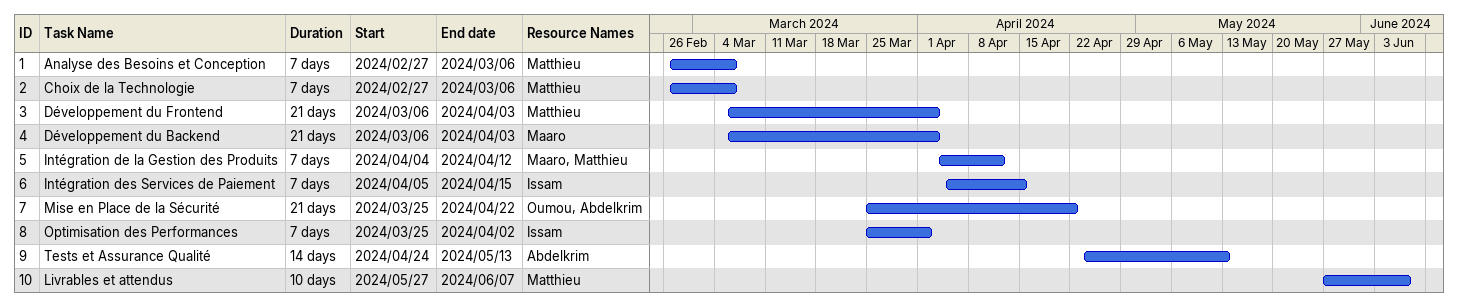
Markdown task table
| ID | Task | Duration | Start | Finish | Resources |
|---|---|---|---|---|---|
| 1 | Analyse des Besoins et Conception | 7d | 2024-02-27 | 2024-03-06 | Matthieu |
| 2 | Choix de la Technologie | 7d | 2024-02-27 | 2024-03-06 | Matthieu |
| 3 | Développement du Frontend | 21d | 2024-03-06 | 2024-04-03 | Matthieu |
| 4 | Développement du Backend | 21d | 2024-03-06 | 2024-04-03 | Maaro |
| 5 | Intégration de la Gestion des Produits | 7d | 2024-04-04 | 2024-04-12 | Maaro, Matthieu |
| 6 | Intégration des Services de Paiement | 7d | 2024-04-05 | 2024-04-15 | Issam |
| 7 | Mise en Place de la Sécurité | 21d | 2024-03-25 | 2024-04-22 | Oumou, Abdelkrim |
| 8 | Optimisation des Performances | 7d | 2024-03-25 | 2024-04-02 | Issam |
| 9 | Tests et Assurance Qualité | 14d | 2024-04-24 | 2024-05-13 | Abdelkrim |
| 10 | Livrables et attendus | 10d | 2024-05-27 | 2024-06-07 | Matthieu |
